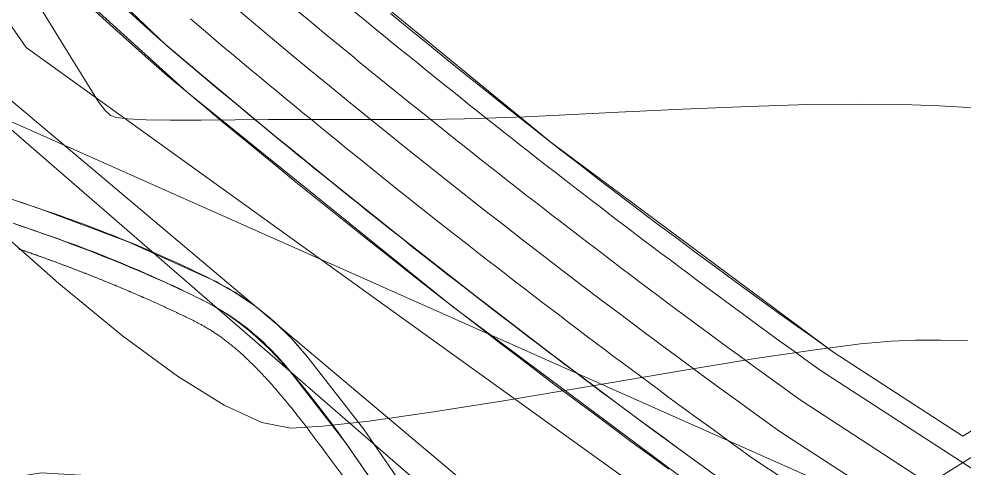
# Model space of a CAD drawing. Header units: metres. Extents: x 533049 to 537618, y 1849954 to 1852676.
# Drawn here: x 534596 to 534728.2, y 1851373.5 to 1851436.3 of the extents above; entities that cross this region are included whole.
import ezdxf

# ---------------------------------------------------------------- set-up
doc = ezdxf.new("R2010")
doc.units = ezdxf.units.M
doc.header["$LTSCALE"] = 2
for name, color, linetype, lineweight in [('13', 7, 'Continuous', 13), ('14', 7, 'Continuous', 13), ('28', 7, 'Continuous', 13), ('38', 7, 'Continuous', 13), ('50', 7, 'Continuous', 13), ('54', 7, 'Continuous', 13), ('55', 7, 'Continuous', 13), ('57', 7, 'Continuous', 13), ('60', 7, 'Continuous', 13), ('8', 7, 'Continuous', 13)]:
    doc.layers.add(name, color=color, linetype=linetype, lineweight=lineweight)

msp = doc.modelspace()

# ---------------------------------------------------------------- linework, layer by layer
at = {"layer": '13'}
msp.add_lwpolyline([(534626.15, 1851437.95), (534628.8, 1851435.73), (534631.45, 1851433.51), (534634.1, 1851431.31), (534636.76, 1851429.11), (534639.43, 1851426.92), (534642.1, 1851424.73), (534644.78, 1851422.56), (534647.47, 1851420.39), (534650.16, 1851418.23), (534652.86, 1851416.07), (534655.56, 1851413.92), (534658.27, 1851411.79), (534660.98, 1851409.65), (534663.71, 1851407.53), (534666.43, 1851405.41), (534669.17, 1851403.31), (534671.9, 1851401.21), (534674.65, 1851399.11), (534677.4, 1851397.03), (534680.16, 1851394.95), (534682.92, 1851392.88), (534685.69, 1851390.82), (534688.46, 1851388.76), (534691.24, 1851386.72), (534694.03, 1851384.68), (534696.82, 1851382.65), (534699.62, 1851380.62), (534702.42, 1851378.61), (534818.85, 1851303.01)], dxfattribs=at)
at = {"layer": '14'}
for points in [[(534600.33, 1851443.44), (534619.52, 1851426.03), (534656.65, 1851396.1), (534694.86, 1851367.55), (534703.95, 1851361.65), (534697.79, 1851357.15), (534686.26, 1851357.34), (534648.79, 1851372.25), (534644.19, 1851378.98), (534636.45, 1851388.89), (534634.18, 1851391.54), (534631.69, 1851393.97), (534628.98, 1851396.18), (534626.09, 1851398.13), (534623.04, 1851399.82), (534611.3, 1851405.14), (534599.23, 1851409.65), (534586.3, 1851414.02)], [(534606.14, 1851437.88), (534608.76, 1851435.45), (534611.41, 1851433.05), (534614.09, 1851430.68), (534616.79, 1851428.34), (534619.52, 1851426.03), (534622.04, 1851423.93), (534624.57, 1851421.82), (534627.11, 1851419.73), (534629.65, 1851417.64), (534632.2, 1851415.56), (534634.75, 1851413.48), (534637.31, 1851411.41), (534639.87, 1851409.35), (534642.44, 1851407.29), (534645.01, 1851405.24), (534647.59, 1851403.2), (534650.17, 1851401.16)], [(534648.79, 1851372.25), (534644.19, 1851378.98), (534636.45, 1851388.89), (534636.07, 1851389.36), (534635.69, 1851389.83), (534635.31, 1851390.28), (534634.91, 1851390.74), (534634.51, 1851391.19), (534634.1, 1851391.63), (534633.68, 1851392.06), (534633.26, 1851392.49), (534632.83, 1851392.91), (534632.4, 1851393.32), (534631.95, 1851393.73), (534631.51, 1851394.13), (534631.05, 1851394.53), (534630.59, 1851394.92), (534630.12, 1851395.3), (534629.65, 1851395.67), (534629.18, 1851396.03), (534628.69, 1851396.39), (534628.2, 1851396.74), (534627.71, 1851397.08), (534627.21, 1851397.42), (534626.71, 1851397.75), (534626.2, 1851398.07), (534625.68, 1851398.38), (534625.16, 1851398.68), (534624.64, 1851398.98), (534624.11, 1851399.27), (534623.58, 1851399.55), (534623.04, 1851399.82), (534622.24, 1851400.21), (534621.44, 1851400.6), (534620.64, 1851400.98), (534619.84, 1851401.37), (534619.04, 1851401.74), (534618.23, 1851402.12), (534617.42, 1851402.49), (534616.61, 1851402.85), (534615.8, 1851403.22), (534614.99, 1851403.58), (534614.17, 1851403.93), (534613.35, 1851404.28), (534612.53, 1851404.63), (534611.71, 1851404.97), (534610.89, 1851405.31), (534610.07, 1851405.65), (534609.24, 1851405.98), (534608.42, 1851406.3), (534607.59, 1851406.63), (534606.76, 1851406.95), (534605.93, 1851407.26), (534605.1, 1851407.58), (534604.26, 1851407.88), (534603.43, 1851408.19), (534602.59, 1851408.49), (534601.75, 1851408.78), (534600.91, 1851409.08), (534600.07, 1851409.36), (534599.23, 1851409.65), (534598.34, 1851409.95), (534597.44, 1851410.25), (534596.55, 1851410.55), (534595.66, 1851410.85)], [(534650.17, 1851401.16), (534652.76, 1851399.13), (534655.35, 1851397.11), (534657.95, 1851395.09), (534660.56, 1851393.08), (534663.17, 1851391.07), (534665.78, 1851389.08), (534668.4, 1851387.09), (534671.02, 1851385.1), (534673.65, 1851383.12), (534676.29, 1851381.15), (534678.93, 1851379.19), (534681.57, 1851377.23), (534684.22, 1851375.28), (534686.87, 1851373.34)]]:
    msp.add_lwpolyline(points, dxfattribs=at)
at = {"layer": '28'}
for points in [[(534595.95, 1851404.14), (534596.04, 1851404.11), (534596.13, 1851404.08), (534596.21, 1851404.05), (534596.3, 1851404.02), (534596.39, 1851403.99), (534596.48, 1851403.96), (534596.56, 1851403.93), (534596.65, 1851403.9), (534596.74, 1851403.87), (534596.83, 1851403.84), (534596.91, 1851403.8), (534597, 1851403.77), (534597.09, 1851403.74), (534597.18, 1851403.71), (534597.27, 1851403.68), (534597.35, 1851403.65), (534597.44, 1851403.62), (534597.53, 1851403.59), (534597.62, 1851403.56), (534597.71, 1851403.53), (534597.79, 1851403.5), (534597.88, 1851403.46), (534597.97, 1851403.43), (534598.06, 1851403.4), (534598.15, 1851403.37), (534598.24, 1851403.34), (534598.33, 1851403.31), (534598.42, 1851403.28), (534598.5, 1851403.24), (534598.59, 1851403.21), (534598.68, 1851403.18), (534598.77, 1851403.15), (534598.86, 1851403.12), (534598.95, 1851403.08), (534599.04, 1851403.05), (534599.13, 1851403.02), (534599.22, 1851402.99), (534599.31, 1851402.96), (534599.4, 1851402.92), (534599.49, 1851402.89), (534599.58, 1851402.86), (534599.67, 1851402.83), (534599.76, 1851402.79), (534599.85, 1851402.76), (534599.94, 1851402.73), (534600.03, 1851402.7), (534600.12, 1851402.66), (534600.21, 1851402.63), (534600.3, 1851402.6), (534600.39, 1851402.56), (534600.48, 1851402.53), (534600.57, 1851402.5), (534600.66, 1851402.46), (534600.75, 1851402.43), (534600.84, 1851402.4), (534600.93, 1851402.36), (534601.03, 1851402.33), (534601.12, 1851402.3), (534601.21, 1851402.26), (534601.3, 1851402.23), (534601.39, 1851402.2), (534601.48, 1851402.16), (534601.57, 1851402.13), (534601.66, 1851402.09), (534601.76, 1851402.06), (534601.85, 1851402.03), (534601.94, 1851401.99), (534602.03, 1851401.96), (534602.12, 1851401.92), (534602.22, 1851401.89), (534602.31, 1851401.85), (534602.4, 1851401.82), (534602.49, 1851401.79), (534602.59, 1851401.75), (534602.68, 1851401.72), (534602.77, 1851401.68)], [(534602.77, 1851401.68), (534602.86, 1851401.65), (534602.96, 1851401.61), (534603.05, 1851401.58), (534603.14, 1851401.54), (534603.23, 1851401.51), (534603.33, 1851401.47), (534603.42, 1851401.44), (534603.51, 1851401.4), (534603.61, 1851401.36), (534603.7, 1851401.33), (534603.79, 1851401.29), (534603.89, 1851401.26), (534603.98, 1851401.22), (534604.08, 1851401.19), (534604.17, 1851401.15), (534604.26, 1851401.11), (534604.36, 1851401.08), (534604.45, 1851401.04), (534604.54, 1851401), (534604.64, 1851400.97), (534604.73, 1851400.93), (534604.83, 1851400.89), (534604.92, 1851400.86), (534605.02, 1851400.82), (534605.11, 1851400.78), (534605.21, 1851400.75), (534605.3, 1851400.71), (534605.4, 1851400.67), (534605.49, 1851400.64), (534605.59, 1851400.6), (534605.68, 1851400.56), (534605.78, 1851400.52), (534605.87, 1851400.49), (534605.97, 1851400.45), (534606.06, 1851400.41), (534606.16, 1851400.37), (534606.25, 1851400.34), (534606.35, 1851400.3), (534606.45, 1851400.26), (534606.54, 1851400.22), (534606.64, 1851400.18), (534606.73, 1851400.14), (534606.83, 1851400.11), (534606.93, 1851400.07), (534607.02, 1851400.03), (534607.12, 1851399.99), (534607.22, 1851399.95), (534607.31, 1851399.91), (534607.41, 1851399.87), (534607.51, 1851399.84), (534607.6, 1851399.8), (534607.7, 1851399.76), (534607.8, 1851399.72), (534607.89, 1851399.68), (534607.99, 1851399.64), (534608.09, 1851399.6), (534608.19, 1851399.56), (534608.28, 1851399.52), (534608.38, 1851399.48), (534608.48, 1851399.44), (534608.58, 1851399.4), (534608.68, 1851399.36), (534608.77, 1851399.32), (534608.87, 1851399.28), (534608.97, 1851399.24), (534609.07, 1851399.2), (534609.17, 1851399.16), (534609.27, 1851399.12), (534609.36, 1851399.08), (534609.46, 1851399.04), (534609.56, 1851398.99), (534609.66, 1851398.95), (534609.76, 1851398.91), (534609.86, 1851398.87), (534609.96, 1851398.83), (534610.06, 1851398.79), (534610.16, 1851398.75), (534610.26, 1851398.7), (534610.35, 1851398.66), (534610.45, 1851398.62), (534610.55, 1851398.58), (534610.65, 1851398.54), (534610.75, 1851398.49), (534610.85, 1851398.45), (534610.95, 1851398.41), (534611.05, 1851398.37), (534611.15, 1851398.32), (534611.25, 1851398.28), (534611.35, 1851398.24), (534611.46, 1851398.2), (534611.56, 1851398.15), (534611.66, 1851398.11), (534611.76, 1851398.07), (534611.86, 1851398.02), (534611.96, 1851397.98), (534612.06, 1851397.94), (534612.16, 1851397.89), (534612.26, 1851397.85), (534612.37, 1851397.81), (534612.47, 1851397.76)], [(534612.47, 1851397.76), (534612.57, 1851397.72), (534612.67, 1851397.67), (534612.77, 1851397.63), (534612.87, 1851397.59), (534612.98, 1851397.54), (534613.08, 1851397.5), (534613.18, 1851397.45), (534613.28, 1851397.41), (534613.38, 1851397.36), (534613.49, 1851397.32), (534613.59, 1851397.27), (534613.69, 1851397.23), (534613.8, 1851397.18), (534613.9, 1851397.14), (534614, 1851397.09), (534614.1, 1851397.04), (534614.21, 1851397), (534614.31, 1851396.95), (534614.41, 1851396.91), (534614.52, 1851396.86), (534614.62, 1851396.81), (534614.73, 1851396.77), (534614.83, 1851396.72), (534614.93, 1851396.67), (534615.04, 1851396.63), (534615.14, 1851396.58), (534615.25, 1851396.53), (534615.35, 1851396.49), (534615.45, 1851396.44), (534615.56, 1851396.39), (534615.66, 1851396.35), (534615.77, 1851396.3), (534615.87, 1851396.25), (534615.98, 1851396.2), (534616.08, 1851396.15), (534616.19, 1851396.11), (534616.29, 1851396.06), (534616.4, 1851396.01), (534616.5, 1851395.96), (534616.61, 1851395.91), (534616.72, 1851395.86), (534616.82, 1851395.82), (534616.93, 1851395.77), (534617.03, 1851395.72), (534617.14, 1851395.67), (534617.25, 1851395.62), (534617.35, 1851395.57), (534617.46, 1851395.52), (534617.57, 1851395.47), (534617.67, 1851395.42), (534617.78, 1851395.37), (534617.89, 1851395.32), (534617.99, 1851395.27), (534618.1, 1851395.22), (534618.21, 1851395.17), (534618.31, 1851395.12), (534618.42, 1851395.07), (534618.53, 1851395.02), (534618.64, 1851394.97), (534618.74, 1851394.92), (534618.85, 1851394.87), (534618.96, 1851394.82), (534619.07, 1851394.77), (534619.17, 1851394.72), (534619.28, 1851394.66), (534619.39, 1851394.61), (534619.49, 1851394.56), (534619.6, 1851394.51), (534619.7, 1851394.46), (534619.81, 1851394.41), (534619.92, 1851394.36), (534620.02, 1851394.31), (534620.13, 1851394.25), (534620.23, 1851394.2), (534620.33, 1851394.15), (534620.44, 1851394.1), (534620.54, 1851394.04), (534620.65, 1851393.99), (534620.75, 1851393.94), (534620.86, 1851393.88), (534620.96, 1851393.83), (534621.07, 1851393.77), (534621.17, 1851393.72), (534621.28, 1851393.66), (534621.38, 1851393.6), (534621.49, 1851393.55), (534621.59, 1851393.49), (534621.7, 1851393.43), (534621.8, 1851393.37), (534621.91, 1851393.31), (534622.01, 1851393.25), (534622.12, 1851393.19), (534622.23, 1851393.12), (534622.33, 1851393.06), (534622.44, 1851393), (534622.55, 1851392.93), (534622.66, 1851392.87), (534622.77, 1851392.8), (534622.88, 1851392.73), (534622.99, 1851392.66)], [(534622.99, 1851392.66), (534623.1, 1851392.59), (534623.21, 1851392.52), (534623.32, 1851392.45), (534623.43, 1851392.37), (534623.54, 1851392.3), (534623.65, 1851392.22), (534623.77, 1851392.15), (534623.88, 1851392.07), (534624, 1851391.99), (534624.11, 1851391.91), (534624.23, 1851391.83), (534624.35, 1851391.74), (534624.46, 1851391.66), (534624.58, 1851391.57), (534624.7, 1851391.48), (534624.82, 1851391.39), (534624.94, 1851391.3), (534625.06, 1851391.21), (534625.19, 1851391.11), (534625.31, 1851391.02), (534625.43, 1851390.92), (534625.56, 1851390.82), (534625.68, 1851390.72), (534625.81, 1851390.61), (534625.94, 1851390.51), (534626.07, 1851390.4), (534626.2, 1851390.29), (534626.33, 1851390.18), (534626.46, 1851390.07), (534626.59, 1851389.96), (534626.73, 1851389.84), (534626.86, 1851389.72), (534627, 1851389.6), (534627.13, 1851389.48), (534627.27, 1851389.35), (534627.41, 1851389.22), (534627.55, 1851389.1), (534627.69, 1851388.96), (534627.84, 1851388.83), (534627.98, 1851388.69), (534628.12, 1851388.56), (534628.27, 1851388.41), (534628.42, 1851388.27), (534628.57, 1851388.13), (534628.72, 1851387.98), (534628.87, 1851387.83), (534629.02, 1851387.68), (534629.17, 1851387.52), (534629.33, 1851387.36), (534629.48, 1851387.2), (534629.64, 1851387.04), (534629.8, 1851386.87), (534629.96, 1851386.7), (534630.12, 1851386.53), (534630.28, 1851386.36), (534630.44, 1851386.18), (534630.61, 1851386), (534630.78, 1851385.82), (534630.94, 1851385.64), (534631.11, 1851385.45), (534631.28, 1851385.26), (534631.45, 1851385.07), (534631.63, 1851384.87), (534631.8, 1851384.67), (534631.98, 1851384.47), (534632.15, 1851384.26), (534632.33, 1851384.05), (534632.51, 1851383.84), (534632.7, 1851383.63), (534632.88, 1851383.41), (534633.06, 1851383.19), (534633.25, 1851382.97), (534633.44, 1851382.74), (534633.63, 1851382.51), (534633.82, 1851382.27), (534634.01, 1851382.04), (534634.2, 1851381.8), (534634.4, 1851381.55), (534634.59, 1851381.31), (534634.79, 1851381.06), (534634.99, 1851380.8), (534635.19, 1851380.55), (534635.4, 1851380.29), (534635.6, 1851380.02), (534635.81, 1851379.75), (534636.02, 1851379.48), (534636.23, 1851379.2), (534636.44, 1851378.92), (534636.66, 1851378.64), (534636.88, 1851378.35), (534637.1, 1851378.06), (534637.32, 1851377.76), (534637.55, 1851377.45), (534637.78, 1851377.14), (534638.02, 1851376.83), (534638.26, 1851376.51), (534638.5, 1851376.18), (534638.75, 1851375.85), (534639, 1851375.52), (534639.25, 1851375.17)], [(534639.25, 1851375.17), (534639.51, 1851374.82), (534639.78, 1851374.47), (534640.05, 1851374.1), (534640.33, 1851373.73), (534640.61, 1851373.36), (534640.89, 1851372.97), (534641.19, 1851372.58), (534641.48, 1851372.18), (534641.79, 1851371.78), (534642.1, 1851371.37), (534642.41, 1851370.94), (534642.74, 1851370.51), (534643.07, 1851370.08), (534643.4, 1851369.63), (534643.75, 1851369.18), (534644.1, 1851368.71), (534644.46, 1851368.24), (534644.82, 1851367.76), (534645.58, 1851366.77)]]:
    msp.add_lwpolyline(points, dxfattribs=at)
at = {"layer": '38'}
for points in [[(534632.43, 1851450.17), (534670.46, 1851418.98), (534709.96, 1851389.67), (534728.01, 1851377.95), (534732.39, 1851380.68), (534760.25, 1851378.83), (534773.84, 1851379.26), (534794.3, 1851389.28), (534815.3, 1851403.84), (534830.69, 1851415.92), (534854.73, 1851424.45), (534881.9, 1851433.74), (534895.32, 1851438.18)], [(534647.98, 1851437.04), (534650.6, 1851434.89), (534653.23, 1851432.74), (534655.86, 1851430.6), (534658.5, 1851428.47), (534661.14, 1851426.34), (534663.8, 1851424.23), (534666.46, 1851422.12), (534669.13, 1851420.03), (534671.8, 1851417.94), (534674.48, 1851415.86), (534677.17, 1851413.79), (534679.86, 1851411.73), (534682.57, 1851409.68), (534685.28, 1851407.64), (534687.99, 1851405.61), (534690.71, 1851403.58), (534693.44, 1851401.57), (534696.18, 1851399.56), (534698.92, 1851397.57), (534701.67, 1851395.58), (534704.43, 1851393.6), (534707.19, 1851391.63), (534709.96, 1851389.67), (534728.01, 1851377.95), (534732.39, 1851380.68)]]:
    msp.add_lwpolyline(points, dxfattribs=at)
at = {"layer": '50'}
msp.add_lwpolyline([(536135.62, 1851789.73), (535515.36, 1851926.72), (535258.49, 1851965.9), (535022.43, 1852017.88), (534680.94, 1852158.74), (534430.49, 1852265.01), (534355.97, 1852086.41), (534346.15, 1851984.65), (534462.32, 1851750.84), (534498.61, 1851623.52), (534531.69, 1851526.54), (534597.01, 1851432.26), (534785.89, 1851296.54), (534919.76, 1851224.01), (534977.19, 1851164.91), (535024.77, 1851103.67), (535103, 1851049.68), (535187.68, 1851009.38), (535275.89, 1851002.01), (535384.77, 1851022.15), (535615.7, 1851282.83), (535719.73, 1851373.89), (535864.09, 1851423.05), (536000.84, 1851463.59)], dxfattribs=at)
at = {"layer": '54'}
for p, q in [((534705.38, 1851382.94), (534806.72, 1851317.14)), ((534699.46, 1851374.27), (534799.9, 1851309.05))]:
    msp.add_line(p, q, dxfattribs=at)
for radius, start, end in [(1229.72, 229.71817, 234.34956), (1240.22, 229.70337, 234.36082)]:
    msp.add_arc((535422.11, 1852382.19), radius, start, end, dxfattribs=at)
at = {"layer": '55'}
for p, q in [((534603.98, 1851444.7), (534616.65, 1851432.56)), ((534708.2, 1851387.07), (534806.6, 1851323.18))]:
    msp.add_line(p, q, dxfattribs=at)
for radius, start, end in [(1224.72, 229.72529, 234.34415), (1245.22, 229.69639, 234.36613)]:
    msp.add_arc((535422.11, 1852382.19), radius, start, end, dxfattribs=at)
at = {"layer": '57'}
msp.add_lwpolyline([(534435.02, 1852302.37), (534325.71, 1852049.19), (534353.83, 1851932.14), (534451.75, 1851760.49), (534494.45, 1851609.32), (534521.83, 1851454.44), (534874.05, 1851297.73), (534980, 1851227.29), (535025.24, 1851130.42), (535137.95, 1851046.53), (535351.89, 1851022.3), (535580.63, 1851242.44), (535635.17, 1851288.02), (535713.4, 1851370.26), (536002.39, 1851411.84), (536158.13, 1851571.22), (536125.74, 1851798.92), (536134.24, 1851845.92), (534499.3, 1852312.5)], close=True, dxfattribs=at)
for points in [[(534599.07, 1851437.71), (534603.26, 1851430.92), (534605.93, 1851426.63), (534607.06, 1851424.84), (534607.42, 1851424.32), (534607.78, 1851423.86), (534608.13, 1851423.44), (534608.48, 1851423.08), (534608.82, 1851422.77), (534609.6, 1851422.51), (534611.26, 1851422.32), (534613.8, 1851422.19), (534617.22, 1851422.13), (534621.52, 1851422.14), (534626.25, 1851422.17), (534630.93, 1851422.2), (534635.58, 1851422.21), (534640.19, 1851422.22), (534644.77, 1851422.22), (534649.03, 1851422.22), (534652.71, 1851422.23), (534655.8, 1851422.26), (534658.31, 1851422.29), (534660.24, 1851422.34), (534662.69, 1851422.44), (534666.78, 1851422.61), (534672.49, 1851422.88), (534679.84, 1851423.22), (534688.82, 1851423.65), (534698.1, 1851424.04), (534706.32, 1851424.29), (534713.5, 1851424.38), (534719.63, 1851424.33), (534724.71, 1851424.12), (534729.59, 1851423.86)], [(534490.97, 1851436.28), (534494.72, 1851421.22), (534507.32, 1851411.99), (534517.85, 1851407.79), (534547.27, 1851395.9), (534572.71, 1851385.28), (534577.21, 1851370.9), (534580.65, 1851369.84), (534599.12, 1851372.81), (534610.95, 1851372.13), (534623.43, 1851356.48), (534632, 1851345.25), (534639.29, 1851342.86), (534651.11, 1851350.52), (534664.42, 1851359.69), (534685.63, 1851354.21), (534698.79, 1851353.99), (534717.88, 1851367.94), (534733.19, 1851377.48), (534760.19, 1851375.69), (534774.62, 1851376.14), (534795.89, 1851386.57), (534817.16, 1851401.32)], [(534728.63, 1851391.34), (534724.93, 1851391.38), (534721.39, 1851391.35), (534717.99, 1851391.23), (534713.67, 1851390.85), (534707.33, 1851390.04), (534698.97, 1851388.79), (534688.59, 1851387.11), (534676.2, 1851384.99), (534663.79, 1851382.89), (534653.36, 1851381.25), (534644.93, 1851380.07), (534638.49, 1851379.35), (534634.04, 1851379.09), (534629.98, 1851379.88), (534624.7, 1851382.29), (534618.21, 1851386.33), (534610.51, 1851392), (534601.59, 1851399.29), (534592.51, 1851407.33)]]:
    msp.add_lwpolyline(points, dxfattribs=at)
at = {"layer": '60'}
for points in [[(534610.88, 1851437.77), (534613.5, 1851435.39), (534616.15, 1851433.04), (534618.83, 1851430.73), (534621.53, 1851428.44), (534624.05, 1851426.34), (534626.57, 1851424.25), (534629.1, 1851422.16), (534631.63, 1851420.07), (534634.17, 1851418), (534636.72, 1851415.93), (534639.26, 1851413.87), (534641.82, 1851411.81), (534644.38, 1851409.76), (534646.94, 1851407.71), (534649.51, 1851405.68), (534652.09, 1851403.65)], [(534595.22, 1851407.71), (534596.02, 1851407.44), (534596.83, 1851407.16), (534597.64, 1851406.88), (534598.46, 1851406.59), (534599.29, 1851406.3)], [(534646.74, 1851369.69), (534641.65, 1851377.13), (534633.97, 1851386.96), (534633.63, 1851387.39), (534633.28, 1851387.82), (534632.92, 1851388.24), (534632.56, 1851388.66), (534632.19, 1851389.07), (534631.81, 1851389.47), (534631.43, 1851389.87), (534631.04, 1851390.27), (534630.65, 1851390.65), (534630.25, 1851391.03), (534629.84, 1851391.41), (534629.43, 1851391.78), (534629.01, 1851392.14), (534628.59, 1851392.5), (534628.16, 1851392.85), (534627.73, 1851393.19), (534627.29, 1851393.52), (534626.84, 1851393.85), (534626.39, 1851394.18), (534625.94, 1851394.49), (534625.48, 1851394.8), (534625.02, 1851395.1), (534624.55, 1851395.4), (534624.07, 1851395.68), (534623.6, 1851395.96), (534623.12, 1851396.23), (534622.63, 1851396.5), (534622.14, 1851396.75), (534621.65, 1851397), (534620.86, 1851397.39), (534620.08, 1851397.77), (534619.29, 1851398.15), (534618.5, 1851398.53), (534617.71, 1851398.9), (534616.92, 1851399.27), (534616.12, 1851399.63), (534615.32, 1851399.99), (534614.53, 1851400.35), (534613.73, 1851400.7), (534612.92, 1851401.05), (534612.12, 1851401.39), (534611.32, 1851401.73), (534610.51, 1851402.07), (534609.7, 1851402.41), (534608.89, 1851402.73), (534608.08, 1851403.06), (534607.27, 1851403.38), (534606.45, 1851403.7), (534605.64, 1851404.02), (534604.82, 1851404.33), (534604, 1851404.63), (534603.18, 1851404.94), (534602.36, 1851405.23), (534601.54, 1851405.53), (534600.71, 1851405.82), (534599.89, 1851406.11), (534599.06, 1851406.39), (534598.23, 1851406.67), (534597.34, 1851406.97), (534596.45, 1851407.27), (534595.55, 1851407.57)], [(534599.29, 1851406.3), (534600.12, 1851406), (534600.96, 1851405.7), (534601.81, 1851405.39), (534602.66, 1851405.07), (534603.53, 1851404.75), (534604.4, 1851404.42), (534605.27, 1851404.09), (534606.16, 1851403.75), (534607.05, 1851403.4), (534607.95, 1851403.04), (534608.85, 1851402.68), (534609.77, 1851402.31), (534610.69, 1851401.93), (534611.62, 1851401.54), (534612.56, 1851401.14), (534613.51, 1851400.73), (534614.46, 1851400.32), (534615.43, 1851399.89), (534616.4, 1851399.46), (534617.39, 1851399.01), (534618.38, 1851398.56), (534619.38, 1851398.09), (534620.39, 1851397.62), (534621.41, 1851397.12), (534622.45, 1851396.59), (534623.52, 1851396), (534624.63, 1851395.33), (534625.79, 1851394.56), (534627.01, 1851393.67), (534628.29, 1851392.64), (534629.65, 1851391.43), (534631.09, 1851390.05), (534632.62, 1851388.45), (534634.26, 1851386.63), (534636.01, 1851384.56), (534637.88, 1851382.21), (534639.87, 1851379.57), (534642.01, 1851376.62), (534646.74, 1851369.69)], [(534652.09, 1851403.65), (534654.67, 1851401.62), (534657.25, 1851399.61), (534659.84, 1851397.59), (534662.44, 1851395.59), (534665.04, 1851393.59), (534667.65, 1851391.6), (534670.26, 1851389.62), (534672.87, 1851387.64), (534675.49, 1851385.67), (534678.12, 1851383.7), (534680.75, 1851381.75), (534683.39, 1851379.79), (534686.03, 1851377.85), (534688.67, 1851375.91), (534691.32, 1851373.98), (534693.98, 1851372.06)]]:
    msp.add_lwpolyline(points, dxfattribs=at)
at = {"layer": '8'}
for points in [[(534472.48, 1851527.98), (534680.37, 1851352.93), (534673.94, 1851352.32), (534471.72, 1851527.66)], [(534595.95, 1851404.14), (534596.04, 1851404.11), (534596.13, 1851404.08), (534596.21, 1851404.05), (534596.3, 1851404.02), (534596.39, 1851403.99), (534596.48, 1851403.96), (534596.56, 1851403.93), (534596.65, 1851403.9), (534596.74, 1851403.87), (534596.83, 1851403.84), (534596.91, 1851403.8), (534597, 1851403.77), (534597.09, 1851403.74), (534597.18, 1851403.71), (534597.27, 1851403.68), (534597.35, 1851403.65), (534597.44, 1851403.62), (534597.53, 1851403.59), (534597.62, 1851403.56), (534597.71, 1851403.53), (534597.79, 1851403.5), (534597.88, 1851403.46), (534597.97, 1851403.43), (534598.06, 1851403.4), (534598.15, 1851403.37), (534598.24, 1851403.34), (534598.33, 1851403.31), (534598.42, 1851403.28), (534598.5, 1851403.24), (534598.59, 1851403.21), (534598.68, 1851403.18), (534598.77, 1851403.15), (534598.86, 1851403.12), (534598.95, 1851403.08), (534599.04, 1851403.05), (534599.13, 1851403.02), (534599.22, 1851402.99), (534599.31, 1851402.96), (534599.4, 1851402.92), (534599.49, 1851402.89), (534599.58, 1851402.86), (534599.67, 1851402.83), (534599.76, 1851402.79), (534599.85, 1851402.76), (534599.94, 1851402.73), (534600.03, 1851402.7), (534600.12, 1851402.66), (534600.21, 1851402.63), (534600.3, 1851402.6), (534600.39, 1851402.56), (534600.48, 1851402.53), (534600.57, 1851402.5), (534600.66, 1851402.46), (534600.75, 1851402.43), (534600.84, 1851402.4)], [(534600.84, 1851402.4), (534600.93, 1851402.36), (534601.03, 1851402.33), (534601.12, 1851402.3), (534601.21, 1851402.26), (534601.3, 1851402.23), (534601.39, 1851402.2), (534601.48, 1851402.16), (534601.57, 1851402.13), (534601.66, 1851402.09), (534601.76, 1851402.06), (534601.85, 1851402.03), (534601.94, 1851401.99), (534602.03, 1851401.96), (534602.12, 1851401.92), (534602.22, 1851401.89), (534602.31, 1851401.85), (534602.4, 1851401.82), (534602.49, 1851401.79), (534602.59, 1851401.75), (534602.68, 1851401.72), (534602.77, 1851401.68), (534602.86, 1851401.65), (534602.96, 1851401.61), (534603.05, 1851401.58), (534603.14, 1851401.54), (534603.23, 1851401.51), (534603.33, 1851401.47), (534603.42, 1851401.44), (534603.51, 1851401.4), (534603.61, 1851401.36), (534603.7, 1851401.33), (534603.79, 1851401.29), (534603.89, 1851401.26), (534603.98, 1851401.22), (534604.08, 1851401.19), (534604.17, 1851401.15), (534604.26, 1851401.11), (534604.36, 1851401.08), (534604.45, 1851401.04), (534604.54, 1851401), (534604.64, 1851400.97), (534604.73, 1851400.93), (534604.83, 1851400.89), (534604.92, 1851400.86), (534605.02, 1851400.82), (534605.11, 1851400.78), (534605.21, 1851400.75), (534605.3, 1851400.71), (534605.4, 1851400.67), (534605.49, 1851400.64), (534605.59, 1851400.6), (534605.68, 1851400.56), (534605.78, 1851400.52), (534605.87, 1851400.49), (534605.97, 1851400.45), (534606.06, 1851400.41), (534606.16, 1851400.37), (534606.25, 1851400.34), (534606.35, 1851400.3), (534606.45, 1851400.26), (534606.54, 1851400.22), (534606.64, 1851400.18), (534606.73, 1851400.14), (534606.83, 1851400.11), (534606.93, 1851400.07), (534607.02, 1851400.03), (534607.12, 1851399.99), (534607.22, 1851399.95), (534607.31, 1851399.91), (534607.41, 1851399.87), (534607.51, 1851399.84), (534607.6, 1851399.8), (534607.7, 1851399.76), (534607.8, 1851399.72), (534607.89, 1851399.68), (534607.99, 1851399.64), (534608.09, 1851399.6), (534608.19, 1851399.56), (534608.28, 1851399.52), (534608.38, 1851399.48), (534608.48, 1851399.44), (534608.58, 1851399.4), (534608.68, 1851399.36), (534608.77, 1851399.32), (534608.87, 1851399.28), (534608.97, 1851399.24), (534609.07, 1851399.2), (534609.17, 1851399.16), (534609.27, 1851399.12), (534609.36, 1851399.08), (534609.46, 1851399.04), (534609.56, 1851398.99), (534609.66, 1851398.95), (534609.76, 1851398.91), (534609.86, 1851398.87), (534609.96, 1851398.83), (534610.06, 1851398.79), (534610.16, 1851398.75), (534610.26, 1851398.7), (534610.35, 1851398.66)], [(534610.35, 1851398.66), (534610.45, 1851398.62), (534610.55, 1851398.58), (534610.65, 1851398.54), (534610.75, 1851398.49), (534610.85, 1851398.45), (534610.95, 1851398.41), (534611.05, 1851398.37), (534611.15, 1851398.32), (534611.25, 1851398.28), (534611.35, 1851398.24), (534611.46, 1851398.2), (534611.56, 1851398.15), (534611.66, 1851398.11), (534611.76, 1851398.07), (534611.86, 1851398.02), (534611.96, 1851397.98), (534612.06, 1851397.94), (534612.16, 1851397.89), (534612.26, 1851397.85), (534612.37, 1851397.81), (534612.47, 1851397.76), (534612.57, 1851397.72), (534612.67, 1851397.67), (534612.77, 1851397.63), (534612.87, 1851397.59), (534612.98, 1851397.54), (534613.08, 1851397.5), (534613.18, 1851397.45), (534613.28, 1851397.41), (534613.38, 1851397.36), (534613.49, 1851397.32), (534613.59, 1851397.27), (534613.69, 1851397.23), (534613.8, 1851397.18), (534613.9, 1851397.14), (534614, 1851397.09), (534614.1, 1851397.04), (534614.21, 1851397), (534614.31, 1851396.95), (534614.41, 1851396.91), (534614.52, 1851396.86), (534614.62, 1851396.81), (534614.73, 1851396.77), (534614.83, 1851396.72), (534614.93, 1851396.67), (534615.04, 1851396.63), (534615.14, 1851396.58), (534615.25, 1851396.53), (534615.35, 1851396.49), (534615.45, 1851396.44), (534615.56, 1851396.39), (534615.66, 1851396.35), (534615.77, 1851396.3), (534615.87, 1851396.25), (534615.98, 1851396.2), (534616.08, 1851396.15), (534616.19, 1851396.11), (534616.29, 1851396.06), (534616.4, 1851396.01), (534616.5, 1851395.96), (534616.61, 1851395.91), (534616.72, 1851395.86), (534616.82, 1851395.82), (534616.93, 1851395.77), (534617.03, 1851395.72), (534617.14, 1851395.67), (534617.25, 1851395.62), (534617.35, 1851395.57), (534617.46, 1851395.52), (534617.57, 1851395.47), (534617.67, 1851395.42), (534617.78, 1851395.37), (534617.89, 1851395.32), (534617.99, 1851395.27), (534618.1, 1851395.22), (534618.21, 1851395.17), (534618.31, 1851395.12), (534618.42, 1851395.07), (534618.53, 1851395.02), (534618.64, 1851394.97), (534618.74, 1851394.92), (534618.85, 1851394.87), (534618.96, 1851394.82), (534619.07, 1851394.77), (534619.17, 1851394.72), (534619.28, 1851394.66), (534619.39, 1851394.61), (534619.49, 1851394.56), (534619.6, 1851394.51), (534619.7, 1851394.46), (534619.81, 1851394.41), (534619.92, 1851394.36), (534620.02, 1851394.31), (534620.13, 1851394.25), (534620.23, 1851394.2), (534620.33, 1851394.15), (534620.44, 1851394.1), (534620.54, 1851394.04), (534620.65, 1851393.99), (534620.75, 1851393.94)], [(534620.75, 1851393.94), (534620.86, 1851393.88), (534620.96, 1851393.83), (534621.07, 1851393.77), (534621.17, 1851393.72), (534621.28, 1851393.66), (534621.38, 1851393.6), (534621.49, 1851393.55), (534621.59, 1851393.49), (534621.7, 1851393.43), (534621.8, 1851393.37), (534621.91, 1851393.31), (534622.01, 1851393.25), (534622.12, 1851393.19), (534622.23, 1851393.12), (534622.33, 1851393.06), (534622.44, 1851393), (534622.55, 1851392.93), (534622.66, 1851392.87), (534622.77, 1851392.8), (534622.88, 1851392.73), (534622.99, 1851392.66), (534623.1, 1851392.59), (534623.21, 1851392.52), (534623.32, 1851392.45), (534623.43, 1851392.37), (534623.54, 1851392.3), (534623.65, 1851392.22), (534623.77, 1851392.15), (534623.88, 1851392.07), (534624, 1851391.99), (534624.11, 1851391.91), (534624.23, 1851391.83), (534624.35, 1851391.74), (534624.46, 1851391.66), (534624.58, 1851391.57), (534624.7, 1851391.48), (534624.82, 1851391.39), (534624.94, 1851391.3), (534625.06, 1851391.21), (534625.19, 1851391.11), (534625.31, 1851391.02), (534625.43, 1851390.92), (534625.56, 1851390.82), (534625.68, 1851390.72), (534625.81, 1851390.61), (534625.94, 1851390.51), (534626.07, 1851390.4), (534626.2, 1851390.29), (534626.33, 1851390.18), (534626.46, 1851390.07), (534626.59, 1851389.96), (534626.73, 1851389.84), (534626.86, 1851389.72), (534627, 1851389.6), (534627.13, 1851389.48), (534627.27, 1851389.35), (534627.41, 1851389.22), (534627.55, 1851389.1), (534627.69, 1851388.96), (534627.84, 1851388.83), (534627.98, 1851388.69), (534628.12, 1851388.56), (534628.27, 1851388.41), (534628.42, 1851388.27), (534628.57, 1851388.13), (534628.72, 1851387.98), (534628.87, 1851387.83), (534629.02, 1851387.68), (534629.17, 1851387.52), (534629.33, 1851387.36), (534629.48, 1851387.2), (534629.64, 1851387.04), (534629.8, 1851386.87), (534629.96, 1851386.7), (534630.12, 1851386.53), (534630.28, 1851386.36), (534630.44, 1851386.18), (534630.61, 1851386), (534630.78, 1851385.82), (534630.94, 1851385.64), (534631.11, 1851385.45), (534631.28, 1851385.26), (534631.45, 1851385.07), (534631.63, 1851384.87), (534631.8, 1851384.67), (534631.98, 1851384.47), (534632.15, 1851384.26), (534632.33, 1851384.05), (534632.51, 1851383.84), (534632.7, 1851383.63), (534632.88, 1851383.41), (534633.06, 1851383.19), (534633.25, 1851382.97), (534633.44, 1851382.74), (534633.63, 1851382.51), (534633.82, 1851382.27), (534634.01, 1851382.04), (534634.2, 1851381.8), (534634.4, 1851381.55), (534634.59, 1851381.31)], [(534634.59, 1851381.31), (534634.79, 1851381.06), (534634.99, 1851380.8), (534635.19, 1851380.55), (534635.4, 1851380.29), (534635.6, 1851380.02), (534635.81, 1851379.75), (534636.02, 1851379.48), (534636.23, 1851379.2), (534636.44, 1851378.92), (534636.66, 1851378.64), (534636.88, 1851378.35), (534637.1, 1851378.06), (534637.32, 1851377.76), (534637.55, 1851377.45), (534637.78, 1851377.14), (534638.02, 1851376.83), (534638.26, 1851376.51), (534638.5, 1851376.18), (534638.75, 1851375.85), (534639, 1851375.52), (534639.25, 1851375.17), (534639.51, 1851374.82), (534639.78, 1851374.47), (534640.05, 1851374.1), (534640.33, 1851373.73), (534640.61, 1851373.36)]]:
    msp.add_lwpolyline(points, dxfattribs=at)

doc.saveas('drawing.dxf')
